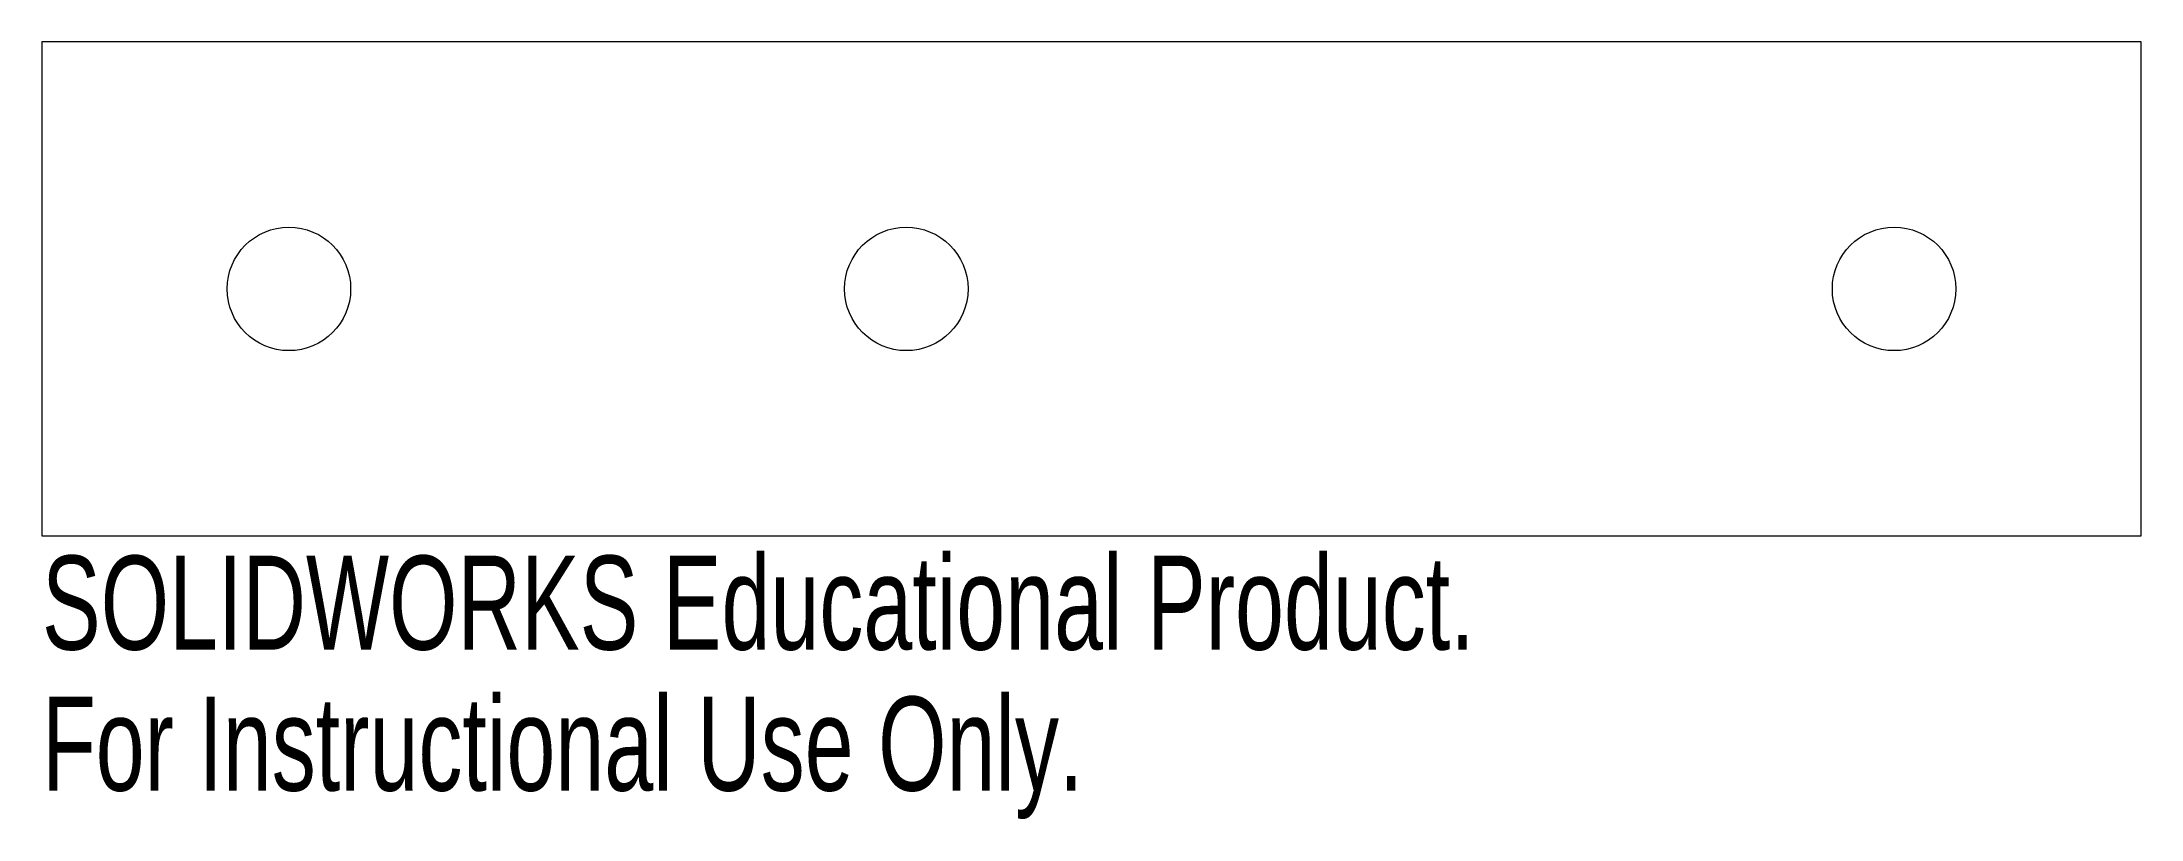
# Model space of a CAD drawing. Header units: inches. Extents: x -2.12 to 2.12, y -1.07 to 0.5.
import ezdxf

# ---------------------------------------------------------------- set-up
doc = ezdxf.new("R2010")
doc.units = ezdxf.units.IN
doc.header["$MEASUREMENT"] = 0
doc.styles.add('SLDTEXTSTYLE0', font='TXT', dxfattribs={"width": 0.7})

msp = doc.modelspace()

# ---------------------------------------------------------------- linework, layer by layer
at = {"color": 7, "linetype": 'Continuous', "lineweight": 15}
for p, q in [((2.125, 0.5), (-2.125, 0.5)), ((-2.125, 0.5), (-2.125, -0.5)), ((2.125, -0.5), (2.125, 0.5)), ((-2.125, -0.5), (2.125, -0.5))]:
    msp.add_line(p, q, dxfattribs=at)
for centre in [(-1.625, 0), (-0.375, 0), (1.625, 0)]:
    msp.add_circle(centre, 0.125, dxfattribs=at)

# ---------------------------------------------------------------- texts
at = {"color": 7, "linetype": 'Continuous', "char_height": 0.1903, "attachment_point": 1, "style": 'SLDTEXTSTYLE0'}
for s, insert in [('SOLIDWORKS Educational Product.', (-2.125, -0.5401)), ('For Instructional Use Only.', (-2.125, -0.8256))]:
    msp.add_mtext(s, dxfattribs=dict(at, insert=insert))

doc.saveas('drawing.dxf')
